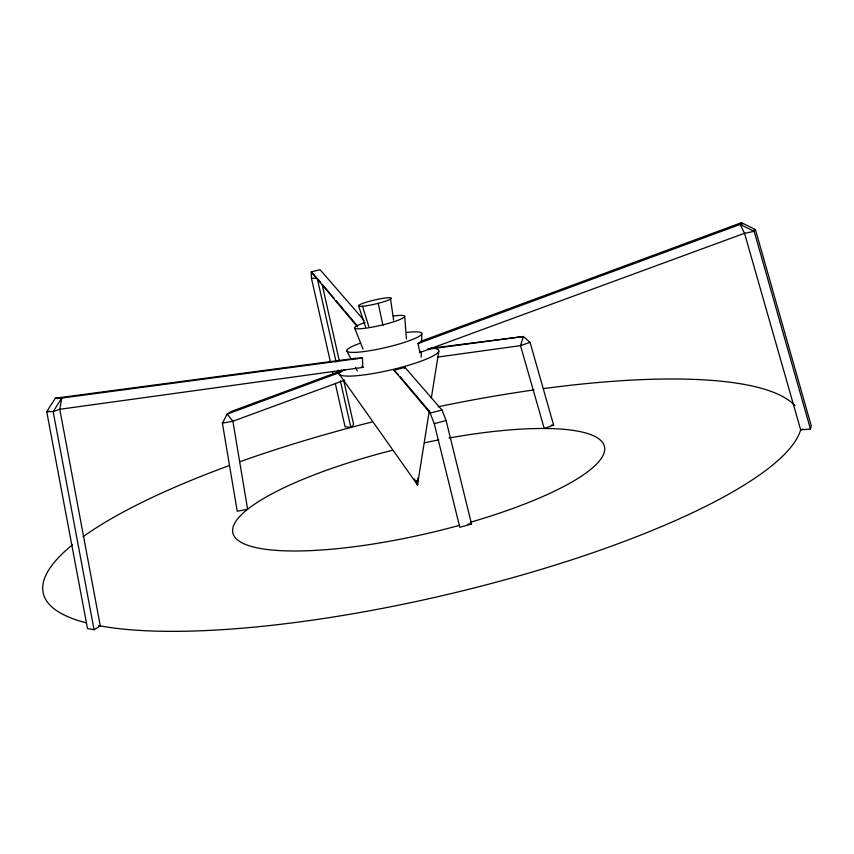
<?xml version="1.0" encoding="UTF-8"?>
<svg xmlns="http://www.w3.org/2000/svg" width="854" height="854" viewBox="0 0 854 854"><rect width="100%" height="100%" fill="white"/><g stroke="black" fill="none" stroke-linecap="round" stroke-linejoin="round"><path stroke-width="1.28" d="M417.681 478.272L417.489 484.848L339.091 373.935M421.15 357.196L421.3 351.933M421.598 341.408L421.833 333.508M742.147 225.029L741.475 222.67L740.14 224.431L744.528 233.281L800.668 429.85L810.457 429.05L811.3 425.975L755.416 229.555L741.475 222.67L421.246 341.173L421.107 342.593M420.061 351.133L419.848 352.553L418.022 343.543A34.683 3.17 -22.4 0 0 421.246 341.173M429.274 410.955L417.489 484.848L414.425 479.03M431.334 398.017L438.775 351.421M428.569 349.745L428.804 349.137L523.374 336.529L530.056 342.347L553.638 425.153L544.244 428.494L520.513 345.635L523.374 336.529L431.451 348.176M404.369 368.586L404.871 367.305L441.945 409.984L446.098 420.51L471.525 523.993L459.794 527.27L434.27 423.68L430.16 413.133L393.972 370.166L398.284 374.714M344.824 370.124L344.632 369.526A53.524 4.9 -22.4 0 0 340.992 372.024L227.196 414.105L232.896 421.225L247.607 509.23L237.241 511.258L222.392 423.168L227.196 414.105L231.402 411.436L341.002 370.871M362.427 357.986A34.694 1.473 -5.5 0 1 355.275 358.306L55.329 398.188L46.724 411.639L87.492 628.501L94.068 629.729L100.281 625.897L59.78 409.29L61.798 398.06L362.427 357.986L362.801 367.433L361.829 366.302M335.28 383.435L345.091 426.797L350.877 427.459L353.641 424.523L343.628 380.041M418.022 343.543L740.14 224.431L754.178 231.359L810.457 429.05M344.792 380.126L232.896 421.225L222.392 423.168M419.41 352.713L744.528 233.281L754.178 231.359L755.416 229.555L752.993 230.377M800.668 429.85L803.027 428.986M530.056 342.347L520.513 345.635L437.323 357.132M430.16 413.133L441.945 409.984M434.27 423.68L446.098 420.51M49.34 411.169L46.724 411.639L53.161 411.585L59.78 409.29L363.441 367.337M467.992 524.121L471.525 523.993M55.329 398.188L61.798 398.06L53.161 411.585L94.068 629.729M551.182 425.153L553.638 425.153M364.156 320.442L320.058 269.683L311.219 271.892L311.454 278.244L317.24 278.319L336.102 361.947M400.825 377.393L400.409 376.956L430.288 412.311M316.375 277.401L311.219 271.892L357.612 326.986M318.094 279.322L320.666 282.364M322.374 284.393L330.071 293.52M331.32 295.004L334.341 298.59M336.06 300.619L343.756 309.746M345.016 311.24L357.431 325.961M355.275 358.306L355.734 358.883M346.841 351.037L351.143 359.182M355.445 367.327L357.282 370.817M354.623 328.064L363.057 349.083M358.627 305.978L365.651 327.317M362.534 306.234L368.768 326.495M416.859 482.275L417.489 484.848L416.923 480.898M311.454 278.244L330.317 361.53M332.676 371.928L333.188 374.233M322.374 285.535L339.23 360.441M337.928 370.06L338.59 372.995M340.34 380.777L350.877 427.459M378.194 303.33L382.966 325.363M416.656 480.962L417.489 484.848L416.272 481.048L417.489 484.848L417.062 482.211M390.566 299.103L393.619 320.175M404.711 316.364L406.419 338.942M800.764 429.487A389.104 92.68 -13.1 0 1 511.535 577.987A389.104 92.68 -13.1 0 1 98.616 625.587M86.307 622.865A389.104 92.68 -13.1 0 1 72.441 544.809M83.137 536.664A389.104 92.68 -13.1 0 1 228.755 465.75M239.611 461.822A389.104 92.68 -13.1 0 1 372.173 421.94M437.974 406.803A389.104 92.68 -13.1 0 1 534.156 389.904M543.304 388.645A389.104 92.68 -13.1 0 1 794.989 405.693M449.065 437.995A190.773 44.557 -13.1 0 1 604.397 446.311A190.773 44.557 -13.1 0 1 470.447 522.242M459.665 525.295A190.773 44.557 -13.1 0 1 235.608 538.105A190.773 44.557 -13.1 0 1 392.552 450.229M424.513 442.788A190.773 44.557 -13.1 0 1 438.721 439.917M430.523 348.112A51.261 8.06 -13.1 0 1 395.519 368.811A51.261 8.06 -13.1 0 1 341.579 370.209M406.728 332.43A38.515 5.583 -13.1 0 1 412.482 339.497A38.515 5.583 -13.1 0 1 357.303 352.243A38.515 5.583 -13.1 0 1 360.473 343.116M393.32 316.033A25.727 3.416 -13.1 0 1 398.775 319.994A25.727 3.416 -13.1 0 1 361.178 328.683A25.727 3.416 -13.1 0 1 365.085 322.556M404.871 367.305A53.439 16.931 -11.4 0 1 393.972 370.166M427.566 349.19A53.535 2.274 -5.5 0 1 428.804 349.137M366.974 305.668A16.856 2.028 -13.1 0 0 391.388 298.227A16.856 2.028 -13.1 0 0 366.526 302.156A16.856 2.028 -13.1 0 0 366.974 305.668"/></g></svg>
